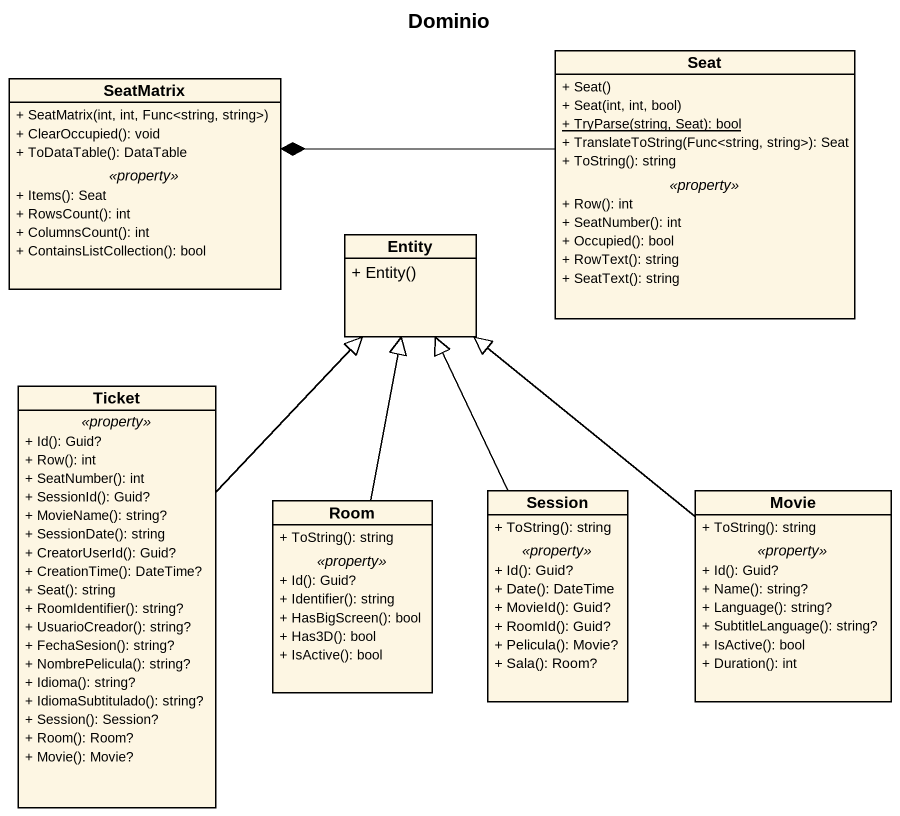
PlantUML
@startuml
title Dominio
hide circle
hide empty members
skinparam classAttributeIconSize 0
class Seat {
  + Seat()
  + Seat(int, int, bool)
  {static} + TryParse(string, Seat): bool
  + TranslateToString(Func<string, string>): Seat
  + ToString(): string
  .. <<property>> ..
  + Row(): int
  + SeatNumber(): int
  + Occupied(): bool
  + RowText(): string
  + SeatText(): string
}
class SeatMatrix {
  + SeatMatrix(int, int, Func<string, string>)
  + ClearOccupied(): void
  + ToDataTable(): DataTable
  .. <<property>> ..
  + Items(): Seat
  + RowsCount(): int
  + ColumnsCount(): int
  + ContainsListCollection(): bool
}
class "Entity" as Entity_ {
  + Entity()
}
class Ticket {
  .. <<property>> ..
  + Id(): Guid?
  + Row(): int
  + SeatNumber(): int
  + SessionId(): Guid?
  + MovieName(): string?
  + SessionDate(): string
  + CreatorUserId(): Guid?
  + CreationTime(): DateTime?
  + Seat(): string
  + RoomIdentifier(): string?
  + UsuarioCreador(): string?
  + FechaSesion(): string?
  + NombrePelicula(): string?
  + Idioma(): string?
  + IdiomaSubtitulado(): string?
  + Session(): Session?
  + Room(): Room?
  + Movie(): Movie?
}
class Room {
  + ToString(): string
  .. <<property>> ..
  + Id(): Guid?
  + Identifier(): string
  + HasBigScreen(): bool
  + Has3D(): bool
  + IsActive(): bool
}
class Session {
  + ToString(): string
  .. <<property>> ..
  + Id(): Guid?
  + Date(): DateTime
  + MovieId(): Guid?
  + RoomId(): Guid?
  + Pelicula(): Movie?
  + Sala(): Room?
}
class Movie {
  + ToString(): string
  .. <<property>> ..
  + Id(): Guid?
  + Name(): string?
  + Language(): string?
  + SubtitleLanguage(): string?
  + IsActive(): bool
  + Duration(): int
}
Seat -left-* SeatMatrix
Ticket -up-|> Entity_
Room -up-|> Entity_
Session -up-|> Entity_
Movie -up-|> Entity_
@enduml
